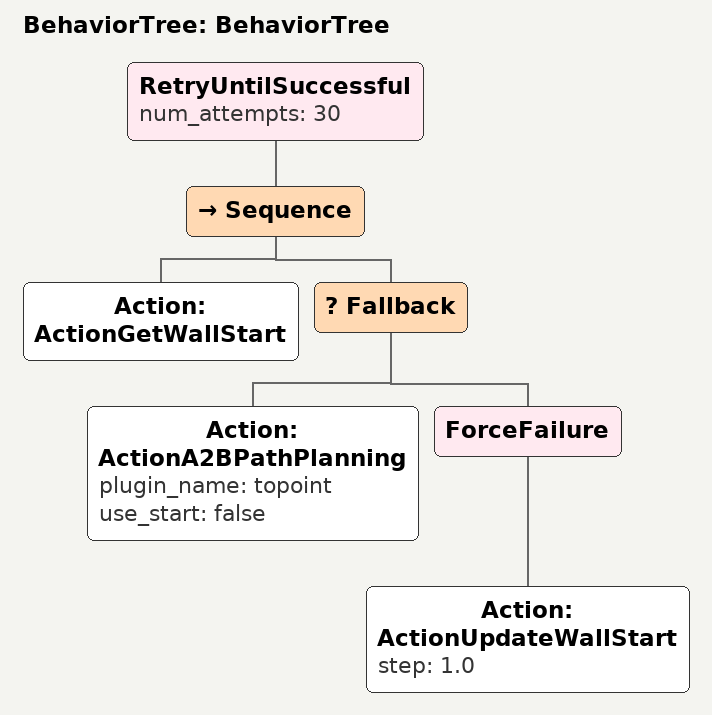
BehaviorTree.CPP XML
<?xml version="1.0"?>
<root main_tree_to_execute="BehaviorTree">
    <BehaviorTree ID="BehaviorTree">
        <RetryUntilSuccessful num_attempts="30">
            <Sequence>
                <Action ID="ActionGetWallStart"/>
                <Fallback>
                    <Action ID="ActionA2BPathPlanning" plugin_name="topoint" use_start="false"/>
                    <ForceFailure>
                        <Action ID="ActionUpdateWallStart" step="1.0"/>
                    </ForceFailure>
                </Fallback>
            </Sequence>
        </RetryUntilSuccessful>
    </BehaviorTree>

</root>
